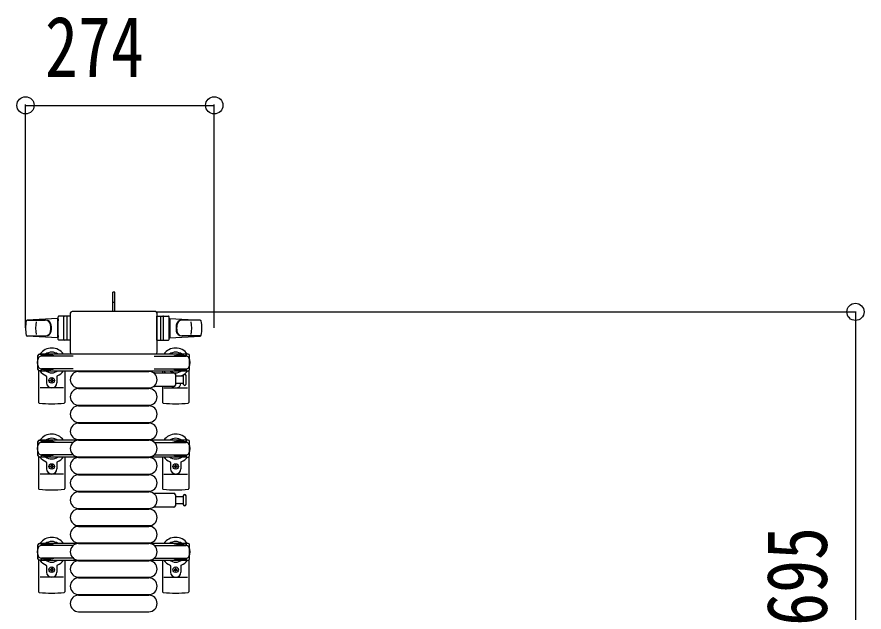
# Model space of a CAD drawing. Units: millimetres, scale not verified. Extents: x -16820 to 16820, y -11880 to 11880.
# Drawn here: x -7712 to -6482, y -1766 to -902 of the extents above; entities that cross this region are included whole.
import ezdxf
from ezdxf.enums import TextEntityAlignment as Align

# ---------------------------------------------------------------- set-up
doc = ezdxf.new("R2010")
doc.units = ezdxf.units.MM
doc.header["$LTSCALE"] = 50
for name, color, linetype in [('0-2_YKK_13', 4, 'Continuous'), ('0-3_YKK_A1', 4, 'Continuous'), ('0-4_YKK_D', 6, 'Continuous')]:
    doc.layers.add(name, color=color, linetype=linetype)
doc.styles.add('ＭＳ ゴシック', font='')
doc.styles.get('ＭＳ ゴシック').set_extended_font_data('MS Gothic')

msp = doc.modelspace()

# ---------------------------------------------------------------- linework, layer by layer
at = {"layer": '0-2_YKK_13'}
for p, q in [((-7570.42, -1301.5), (-7573.42, -1301.5)), ((-7573.42, -1317), (-7573.42, -1301.5)), ((-7570.42, -1316.35), (-7573.42, -1316.35)), ((-7573.42, -1329.5), (-7573.42, -1317)), ((-7653.42, -1339.5), (-7697.44, -1341.94)), ((-7653.42, -1339.5), (-7653.42, -1367.5)), ((-7652.42, -1340.5), (-7653.42, -1340.5)), ((-7653.42, -1340.5), (-7653.42, -1366.5)), ((-7652.42, -1370), (-7652.42, -1337)), ((-7652.42, -1340.5), (-7652.42, -1342.9)), ((-7634.42, -1336), (-7651.42, -1336)), ((-7644.42, -1370), (-7644.42, -1337)), ((-7639.92, -1336.94), (-7639.92, -1370.11)), ((-7634.92, -1332), (-7634.92, -1388.5)), ((-7634.92, -1332), (-7634.92, -1332)), ((-7634.42, -1371), (-7634.42, -1336)), ((-7511.41, -1329.5), (-7632.42, -1329.5)), ((-7632.42, -1329.5), (-7632.42, -1329.5)), ((-7511.41, -1329.5), (-7511.41, -1329.5)), ((-7509.42, -1371), (-7509.42, -1336)), ((-7509.42, -1336), (-7492.42, -1336)), ((-7508.92, -1388.5), (-7508.92, -1332)), ((-7508.92, -1332), (-7508.92, -1332)), ((-7503.92, -1336.94), (-7503.92, -1370.11)), ((-7499.42, -1370), (-7499.42, -1337)), ((-7491.42, -1370), (-7491.42, -1337)), ((-7491.42, -1340.5), (-7491.42, -1342.9)), ((-7491.42, -1340.5), (-7490.42, -1340.5)), ((-7490.42, -1339.5), (-7490.42, -1367.5)), ((-7490.42, -1339.5), (-7446.39, -1341.94)), ((-7490.42, -1340.5), (-7490.42, -1366.5)), ((-7697.02, -1342), (-7671.29, -1342)), ((-7446.81, -1342), (-7472.54, -1342)), ((-7697.8, -1365), (-7670.61, -1365)), ((-7653.42, -1367.5), (-7697.44, -1365.06)), ((-7652.42, -1364.1), (-7652.42, -1366.5)), ((-7491.42, -1364.1), (-7491.42, -1366.5)), ((-7490.42, -1367.5), (-7446.39, -1365.06)), ((-7446.03, -1365), (-7473.22, -1365)), ((-7652.42, -1366.5), (-7653.42, -1366.5)), ((-7634.42, -1371), (-7651.42, -1371)), ((-7509.42, -1371), (-7492.42, -1371)), ((-7491.42, -1366.5), (-7490.42, -1366.5)), ((-7634.92, -1388.5), (-7634.92, -1388.5)), ((-7508.92, -1388.5), (-7508.92, -1388.5)), ((-7681.92, -1413.8), (-7681.92, -1393.2)), ((-7660.12, -1393.5), (-7677.12, -1393.5)), ((-7630.85, -1394.5), (-7676.92, -1394.5)), ((-7673.62, -1392.7), (-7673.62, -1393.5)), ((-7663.1, -1392.7), (-7673.62, -1392.7)), ((-7657.12, -1394.3), (-7663.1, -1392.7)), ((-7657.12, -1394.3), (-7657.12, -1394.5)), ((-7632.42, -1391), (-7511.41, -1391)), ((-7632.42, -1391), (-7632.42, -1391)), ((-7512.98, -1394.5), (-7466.92, -1394.5)), ((-7511.41, -1391), (-7511.41, -1391)), ((-7486.72, -1394.3), (-7480.73, -1392.7)), ((-7486.72, -1394.3), (-7486.72, -1394.5)), ((-7483.72, -1393.5), (-7466.72, -1393.5)), ((-7480.73, -1392.7), (-7470.22, -1392.7)), ((-7470.22, -1392.7), (-7470.22, -1393.5)), ((-7461.92, -1413.8), (-7461.92, -1393.2)), ((-7677.12, -1412.5), (-7677.12, -1415.8)), ((-7660.12, -1413.5), (-7677.12, -1413.5)), ((-7630.85, -1412.5), (-7676.92, -1412.5)), ((-7673.62, -1414.3), (-7673.62, -1413.5)), ((-7663.1, -1414.3), (-7673.62, -1414.3)), ((-7657.12, -1412.7), (-7663.1, -1414.3)), ((-7657.12, -1412.7), (-7657.12, -1412.5)), ((-7512.98, -1412.5), (-7466.92, -1412.5)), ((-7486.72, -1412.7), (-7486.72, -1412.5)), ((-7486.72, -1412.7), (-7480.73, -1414.3)), ((-7483.72, -1413.5), (-7466.72, -1413.5)), ((-7480.73, -1414.3), (-7470.22, -1414.3)), ((-7470.22, -1414.3), (-7470.22, -1413.5)), ((-7466.72, -1412.5), (-7466.72, -1415.8)), ((-7680.92, -1415.53), (-7680.92, -1461.6)), ((-7677.12, -1415.8), (-7679.92, -1415.8)), ((-7669.42, -1423.79), (-7669.42, -1433)), ((-7654.42, -1423.79), (-7654.42, -1433)), ((-7642.92, -1415.5), (-7642.92, -1461.6)), ((-7622.92, -1416.5), (-7520.92, -1416.5)), ((-7512.24, -1418.5), (-7484.42, -1418.5)), ((-7500.92, -1415.5), (-7500.92, -1418.5)), ((-7482.42, -1420.5), (-7482.42, -1436.5)), ((-7482.42, -1423), (-7470.92, -1423)), ((-7470.92, -1422.25), (-7470.92, -1434.75)), ((-7466.72, -1415.8), (-7463.92, -1415.8)), ((-7462.92, -1415.53), (-7462.92, -1461.6)), ((-7662.36, -1428.18), (-7662.36, -1427.3)), ((-7661.48, -1430.82), (-7661.48, -1431.7)), ((-7484.42, -1438.5), (-7512.24, -1438.5)), ((-7500.92, -1438.5), (-7500.92, -1461.6)), ((-7470.92, -1434), (-7482.42, -1434)), ((-7644.92, -1440.5), (-7678.92, -1440.5)), ((-7622.92, -1440.5), (-7520.92, -1440.5)), ((-7622.92, -1441.5), (-7520.92, -1441.5)), ((-7498.92, -1440.5), (-7464.92, -1440.5)), ((-7622.92, -1465.5), (-7520.92, -1465.5)), ((-7622.92, -1466.5), (-7520.92, -1466.5)), ((-7622.92, -1490.5), (-7520.92, -1490.5)), ((-7622.92, -1491.5), (-7520.92, -1491.5)), ((-7681.92, -1538.8), (-7681.92, -1518.2)), ((-7660.12, -1518.5), (-7677.12, -1518.5)), ((-7630.85, -1519.5), (-7676.92, -1519.5)), ((-7673.62, -1517.7), (-7673.62, -1518.5)), ((-7663.1, -1517.7), (-7673.62, -1517.7)), ((-7657.12, -1519.3), (-7663.1, -1517.7)), ((-7657.12, -1519.3), (-7657.12, -1519.5)), ((-7622.92, -1515.5), (-7520.92, -1515.5)), ((-7622.92, -1516.5), (-7520.92, -1516.5)), ((-7512.98, -1519.5), (-7466.92, -1519.5)), ((-7486.72, -1519.3), (-7480.73, -1517.7)), ((-7486.72, -1519.3), (-7486.72, -1519.5)), ((-7483.72, -1518.5), (-7466.72, -1518.5)), ((-7480.73, -1517.7), (-7470.22, -1517.7)), ((-7470.22, -1517.7), (-7470.22, -1518.5)), ((-7461.92, -1538.8), (-7461.92, -1518.2)), ((-7677.12, -1537.5), (-7677.12, -1540.8)), ((-7630.85, -1537.5), (-7676.92, -1537.5)), ((-7657.12, -1537.7), (-7657.12, -1537.5)), ((-7512.98, -1537.5), (-7466.92, -1537.5)), ((-7486.72, -1537.7), (-7486.72, -1537.5)), ((-7466.72, -1537.5), (-7466.72, -1540.8)), ((-7680.92, -1540.53), (-7680.92, -1586.6)), ((-7677.12, -1540.8), (-7679.92, -1540.8)), ((-7660.12, -1538.5), (-7677.12, -1538.5)), ((-7673.62, -1539.3), (-7673.62, -1538.5)), ((-7663.1, -1539.3), (-7673.62, -1539.3)), ((-7669.42, -1548.79), (-7669.42, -1558)), ((-7657.12, -1537.7), (-7663.1, -1539.3)), ((-7654.42, -1548.79), (-7654.42, -1558)), ((-7642.92, -1540.5), (-7642.92, -1586.6)), ((-7622.92, -1540.5), (-7520.92, -1540.5)), ((-7622.92, -1541.5), (-7520.92, -1541.5)), ((-7500.92, -1540.5), (-7500.92, -1586.6)), ((-7489.42, -1548.79), (-7489.42, -1558)), ((-7486.72, -1537.7), (-7480.73, -1539.3)), ((-7483.72, -1538.5), (-7466.72, -1538.5)), ((-7480.73, -1539.3), (-7470.22, -1539.3)), ((-7474.42, -1548.79), (-7474.42, -1558)), ((-7470.22, -1539.3), (-7470.22, -1538.5)), ((-7466.72, -1540.8), (-7463.92, -1540.8)), ((-7462.92, -1540.53), (-7462.92, -1586.6)), ((-7662.36, -1553.18), (-7662.36, -1552.3)), ((-7661.48, -1555.82), (-7661.48, -1556.7)), ((-7482.36, -1555.82), (-7482.36, -1556.7)), ((-7481.48, -1553.18), (-7481.48, -1552.3)), ((-7644.92, -1565.5), (-7678.92, -1565.5)), ((-7622.92, -1565.5), (-7520.92, -1565.5)), ((-7622.92, -1566.5), (-7520.92, -1566.5)), ((-7498.92, -1565.5), (-7464.92, -1565.5)), ((-7622.92, -1590.5), (-7520.92, -1590.5)), ((-7622.92, -1591.5), (-7520.92, -1591.5)), ((-7512.24, -1593.5), (-7484.42, -1593.5)), ((-7482.42, -1595.5), (-7482.42, -1611.5)), ((-7482.42, -1598), (-7470.92, -1598)), ((-7470.92, -1597.25), (-7470.92, -1609.75)), ((-7470.92, -1609), (-7482.42, -1609)), ((-7622.92, -1615.5), (-7520.92, -1615.5)), ((-7622.92, -1616.5), (-7520.92, -1616.5)), ((-7484.42, -1613.5), (-7512.24, -1613.5)), ((-7622.92, -1640.5), (-7520.92, -1640.5)), ((-7622.92, -1641.5), (-7520.92, -1641.5)), ((-7681.92, -1688.8), (-7681.92, -1668.2)), ((-7660.12, -1668.5), (-7677.12, -1668.5)), ((-7630.85, -1669.5), (-7676.92, -1669.5)), ((-7673.62, -1667.7), (-7673.62, -1668.5)), ((-7663.1, -1667.7), (-7673.62, -1667.7)), ((-7657.12, -1669.3), (-7663.1, -1667.7)), ((-7657.12, -1669.3), (-7657.12, -1669.5)), ((-7622.92, -1665.5), (-7520.92, -1665.5)), ((-7622.92, -1666.5), (-7520.92, -1666.5)), ((-7512.98, -1669.5), (-7466.92, -1669.5)), ((-7486.72, -1669.3), (-7480.73, -1667.7)), ((-7486.72, -1669.3), (-7486.72, -1669.5)), ((-7483.72, -1668.5), (-7466.72, -1668.5)), ((-7480.73, -1667.7), (-7470.22, -1667.7)), ((-7470.22, -1667.7), (-7470.22, -1668.5)), ((-7461.92, -1688.8), (-7461.92, -1668.2)), ((-7680.92, -1690.53), (-7680.92, -1736.6)), ((-7677.12, -1690.8), (-7679.92, -1690.8)), ((-7677.12, -1687.5), (-7677.12, -1690.8)), ((-7660.12, -1688.5), (-7677.12, -1688.5)), ((-7630.85, -1687.5), (-7676.92, -1687.5)), ((-7673.62, -1689.3), (-7673.62, -1688.5)), ((-7663.1, -1689.3), (-7673.62, -1689.3)), ((-7657.12, -1687.7), (-7663.1, -1689.3)), ((-7657.12, -1687.7), (-7657.12, -1687.5)), ((-7642.92, -1690.5), (-7642.92, -1736.6)), ((-7622.92, -1690.5), (-7520.92, -1690.5)), ((-7622.92, -1691.5), (-7520.92, -1691.5)), ((-7512.98, -1687.5), (-7466.92, -1687.5)), ((-7500.92, -1690.5), (-7500.92, -1736.6)), ((-7486.72, -1687.7), (-7486.72, -1687.5)), ((-7486.72, -1687.7), (-7480.73, -1689.3)), ((-7483.72, -1688.5), (-7466.72, -1688.5)), ((-7480.73, -1689.3), (-7470.22, -1689.3)), ((-7470.22, -1689.3), (-7470.22, -1688.5)), ((-7466.72, -1687.5), (-7466.72, -1690.8)), ((-7466.72, -1690.8), (-7463.92, -1690.8)), ((-7462.92, -1690.53), (-7462.92, -1736.6)), ((-7669.42, -1698.79), (-7669.42, -1708)), ((-7662.36, -1703.18), (-7662.36, -1702.3)), ((-7661.48, -1705.82), (-7661.48, -1706.7)), ((-7654.42, -1698.79), (-7654.42, -1708)), ((-7489.42, -1698.79), (-7489.42, -1708)), ((-7482.36, -1705.82), (-7482.36, -1706.7)), ((-7481.48, -1703.18), (-7481.48, -1702.3)), ((-7474.42, -1698.79), (-7474.42, -1708)), ((-7644.92, -1715.5), (-7678.92, -1715.5)), ((-7622.92, -1715.5), (-7520.92, -1715.5)), ((-7622.92, -1716.5), (-7520.92, -1716.5)), ((-7498.92, -1715.5), (-7464.92, -1715.5)), ((-7622.92, -1740.5), (-7520.92, -1740.5)), ((-7622.92, -1741.5), (-7520.92, -1741.5)), ((-7622.92, -1765.5), (-7520.92, -1765.5))]:
    msp.add_line(p, q, dxfattribs=at)
for points in [[(-7570.42, -1329.5), (-7570.42, -1317), (-7570.42, -1301.5)], [(-7679.92, -1391.2), (-7677.12, -1391.2), (-7677.12, -1394.5)], [(-7463.92, -1391.2), (-7466.72, -1391.2), (-7466.72, -1394.5)], [(-7466.92, -1434.75), (-7466.92, -1428.5), (-7466.92, -1422.25)], [(-7663.24, -1429.94), (-7664.12, -1429.94), (-7664.12, -1429.06), (-7663.24, -1429.06)], [(-7662.36, -1427.3), (-7661.48, -1427.3), (-7661.48, -1428.18)], [(-7661.48, -1431.7), (-7662.36, -1431.7), (-7662.36, -1430.82)], [(-7660.6, -1429.06), (-7659.72, -1429.06), (-7659.72, -1429.94), (-7660.6, -1429.94)], [(-7679.92, -1516.2), (-7677.12, -1516.2), (-7677.12, -1519.5)], [(-7463.92, -1516.2), (-7466.72, -1516.2), (-7466.72, -1519.5)], [(-7663.24, -1554.94), (-7664.12, -1554.94), (-7664.12, -1554.06), (-7663.24, -1554.06)], [(-7662.36, -1552.3), (-7661.48, -1552.3), (-7661.48, -1553.18)], [(-7661.48, -1556.7), (-7662.36, -1556.7), (-7662.36, -1555.82)], [(-7660.6, -1554.06), (-7659.72, -1554.06), (-7659.72, -1554.94), (-7660.6, -1554.94)], [(-7483.24, -1554.06), (-7484.12, -1554.06), (-7484.12, -1554.94), (-7483.24, -1554.94)], [(-7481.48, -1552.3), (-7482.36, -1552.3), (-7482.36, -1553.18)], [(-7482.36, -1556.7), (-7481.48, -1556.7), (-7481.48, -1555.82)], [(-7480.6, -1554.94), (-7479.72, -1554.94), (-7479.72, -1554.06), (-7480.6, -1554.06)], [(-7466.92, -1609.75), (-7466.92, -1603.5), (-7466.92, -1597.25)], [(-7679.92, -1666.2), (-7677.12, -1666.2), (-7677.12, -1669.5)], [(-7463.92, -1666.2), (-7466.72, -1666.2), (-7466.72, -1669.5)], [(-7663.24, -1704.94), (-7664.12, -1704.94), (-7664.12, -1704.06), (-7663.24, -1704.06)], [(-7662.36, -1702.3), (-7661.48, -1702.3), (-7661.48, -1703.18)], [(-7661.48, -1706.7), (-7662.36, -1706.7), (-7662.36, -1705.82)], [(-7660.6, -1704.06), (-7659.72, -1704.06), (-7659.72, -1704.94), (-7660.6, -1704.94)], [(-7483.24, -1704.06), (-7484.12, -1704.06), (-7484.12, -1704.94), (-7483.24, -1704.94)], [(-7481.48, -1702.3), (-7482.36, -1702.3), (-7482.36, -1703.18)], [(-7482.36, -1706.7), (-7481.48, -1706.7), (-7481.48, -1705.82)], [(-7480.6, -1704.94), (-7479.72, -1704.94), (-7479.72, -1704.06), (-7480.6, -1704.06)]]:
    msp.add_lwpolyline(points, dxfattribs=at)
for centre in [(-7661.92, -1429.5), (-7661.92, -1554.5), (-7481.92, -1554.5), (-7661.92, -1704.5), (-7481.92, -1704.5)]:
    msp.add_circle(centre, 4, dxfattribs=at)
for centre, radius, start, end in [((-7651.42, -1337), 1, 90, 180), ((-7643.42, -1337), 1, 90, 180), ((-7500.42, -1337), 1, 0, 90), ((-7492.42, -1337), 1, 0, 90), ((-7649.92, -1353.5), 50, 168.05356, 191.94644), ((-7649.92, -1353.5), 50, 168.05356, 191.97738), ((-7697.36, -1343.43), 1.5, 93.16862, 168.02262), ((-7635.32, -1353.5), 50, 169.45053, 190.87665), ((-7671.48, -1350), 8, 6.27929, 90), ((-7670.61, -1350), 8, 6.27929, 90), ((-7703.29, -1353.5), 40, 353.72071, 6.27929), ((-7702.42, -1353.5), 40, 353.72071, 6.27929), ((-7441.42, -1353.5), 40, 173.72071, 186.27929), ((-7473.22, -1350), 8, 90, 173.72071), ((-7440.54, -1353.5), 40, 173.72071, 186.27929), ((-7472.35, -1350), 8, 90, 173.72071), ((-7508.52, -1353.5), 50, 349.12335, 10.54947), ((-7446.47, -1343.43), 1.5, 11.97738, 86.83138), ((-7493.92, -1353.5), 50, 348.02262, 11.94644), ((-7493.92, -1353.5), 50, 348.05356, 11.94644), ((-7697.36, -1363.56), 1.5, 191.97738, 266.83138), ((-7671.48, -1357), 8, 270, 353.72071), ((-7670.61, -1357), 8, 270, 353.72071), ((-7473.22, -1357), 8, 186.27929, 270), ((-7472.35, -1357), 8, 186.27929, 270), ((-7446.47, -1363.56), 1.5, 273.16862, 348.02262), ((-7651.42, -1370), 1, 180, 270), ((-7643.42, -1370), 1, 180, 270), ((-7500.42, -1370), 1, 270, 0), ((-7492.42, -1370), 1, 270, 0), ((-7661.92, -1403.5), 21, 34.8499, 144.14653), ((-7661.92, -1403.5), 15, 53.1301, 126.8699), ((-7481.92, -1403.5), 21, 35.85347, 145.1501), ((-7481.92, -1403.5), 15, 53.1301, 126.8699), ((-7661.92, -1403.5), 21, 162.24721, 197.75279), ((-7679.92, -1393.2), 2, 90, 180), ((-7676.92, -1399.5), 5, 90, 180), ((-7466.92, -1399.5), 5, 0, 90), ((-7463.92, -1393.2), 2, 0, 90), ((-7481.92, -1403.5), 21, 342.24721, 17.75279), ((-7676.92, -1407.5), 5, 180, 270), ((-7679.92, -1413.8), 2, 180, 270), ((-7466.92, -1407.5), 5, 270, 0), ((-7463.92, -1413.8), 2, 270, 0), ((-7661.92, -1403.5), 21, 215.85347, 247.27158), ((-7661.92, -1403.5), 15, 233.1301, 306.8699), ((-7670.42, -1423.79), 1, 0, 67.27158), ((-7653.42, -1423.79), 1, 112.72842, 180), ((-7661.92, -1403.5), 21, 292.72842, 325.1501), ((-7622.92, -1428.5), 12, 90, 270), ((-7520.92, -1428.5), 12, 270, 90), ((-7512.24, -1419.5), 1, 90, 168.06047), ((-7481.92, -1403.5), 21, 214.8499, 225.58471), ((-7481.92, -1403.5), 15, 233.1301, 306.8699), ((-7484.42, -1420.5), 2, 0, 90), ((-7473.42, -1423.79), 1, 112.72842, 127.66294), ((-7481.92, -1403.5), 21, 292.72842, 302.5406), ((-7468.92, -1422.25), 2, 90, 180), ((-7481.92, -1403.5), 21, 306.9292, 324.14653), ((-7468.92, -1422.25), 2, 0, 90), ((-7661.92, -1433), 7.5, 180, 0), ((-7663.24, -1428.18), 0.88, 270, 0), ((-7663.24, -1430.82), 0.88, 0, 90), ((-7660.6, -1428.18), 0.88, 180, 270), ((-7660.6, -1430.82), 0.88, 90, 180), ((-7512.24, -1437.5), 1, 191.93946, 270), ((-7481.92, -1433), 7.5, 227.16663, 352.33771), ((-7484.42, -1436.5), 2, 270, 0), ((-7468.92, -1434.75), 2, 180, 270), ((-7468.92, -1434.75), 2, 270, 0), ((-7622.92, -1453.5), 12, 90, 270), ((-7520.92, -1453.5), 12, 270, 90), ((-7679.92, -1461.6), 1, 180, 264.26083), ((-7661.92, -1282.5), 181, 264.26083, 275.73917), ((-7643.92, -1461.6), 1, 275.73917, 0), ((-7499.92, -1461.6), 1, 180, 264.26083), ((-7481.92, -1282.5), 181, 264.26083, 275.73917), ((-7463.92, -1461.6), 1, 275.73917, 0), ((-7622.92, -1478.5), 12, 90, 270), ((-7520.92, -1478.5), 12, 270, 90), ((-7622.92, -1503.5), 12, 90, 270), ((-7520.92, -1503.5), 12, 270, 90), ((-7661.92, -1528.5), 21, 34.8499, 144.14653), ((-7481.92, -1528.5), 21, 35.85347, 145.1501), ((-7661.92, -1528.5), 21, 162.24721, 197.75279), ((-7679.92, -1518.2), 2, 90, 180), ((-7676.92, -1524.5), 5, 90, 180), ((-7661.92, -1528.5), 15, 53.1301, 126.8699), ((-7622.92, -1528.5), 12, 90, 270), ((-7520.92, -1528.5), 12, 270, 90), ((-7481.92, -1528.5), 15, 53.1301, 126.8699), ((-7466.92, -1524.5), 5, 0, 90), ((-7463.92, -1518.2), 2, 0, 90), ((-7481.92, -1528.5), 21, 342.24721, 17.75279), ((-7676.92, -1532.5), 5, 180, 270), ((-7466.92, -1532.5), 5, 270, 0), ((-7679.92, -1538.8), 2, 180, 270), ((-7661.92, -1528.5), 21, 215.85347, 247.27158), ((-7661.92, -1528.5), 15, 233.1301, 306.8699), ((-7670.42, -1548.79), 1, 0, 67.27158), ((-7653.42, -1548.79), 1, 112.72842, 180), ((-7661.92, -1528.5), 21, 292.72842, 325.1501), ((-7622.92, -1553.5), 12, 90, 270), ((-7520.92, -1553.5), 12, 270, 90), ((-7481.92, -1528.5), 21, 214.8499, 247.27158), ((-7481.92, -1528.5), 15, 233.1301, 306.8699), ((-7490.42, -1548.79), 1, 0, 67.27158), ((-7473.42, -1548.79), 1, 112.72842, 180), ((-7481.92, -1528.5), 21, 292.72842, 324.14653), ((-7463.92, -1538.8), 2, 270, 0), ((-7661.92, -1558), 7.5, 180, 0), ((-7663.24, -1553.18), 0.88, 270, 0), ((-7663.24, -1555.82), 0.88, 0, 90), ((-7660.6, -1553.18), 0.88, 180, 270), ((-7660.6, -1555.82), 0.88, 90, 180), ((-7481.92, -1558), 7.5, 180, 0), ((-7483.24, -1553.18), 0.88, 270, 0), ((-7483.24, -1555.82), 0.88, 0, 90), ((-7480.6, -1553.18), 0.88, 180, 270), ((-7480.6, -1555.82), 0.88, 90, 180), ((-7622.92, -1578.5), 12, 90, 270), ((-7520.92, -1578.5), 12, 270, 90), ((-7679.92, -1586.6), 1, 180, 264.26083), ((-7643.92, -1586.6), 1, 275.73917, 0), ((-7499.92, -1586.6), 1, 180, 264.26083), ((-7463.92, -1586.6), 1, 275.73917, 0), ((-7661.92, -1407.5), 181, 264.26083, 275.73917), ((-7622.92, -1603.5), 12, 90, 270), ((-7520.92, -1603.5), 12, 270, 90), ((-7512.24, -1594.5), 1, 90, 168.06047), ((-7481.92, -1407.5), 181, 264.26083, 275.73917), ((-7484.42, -1595.5), 2, 0, 90), ((-7468.92, -1597.25), 2, 90, 180), ((-7468.92, -1597.25), 2, 0, 90), ((-7468.92, -1609.75), 2, 180, 270), ((-7468.92, -1609.75), 2, 270, 0), ((-7622.92, -1628.5), 12, 90, 270), ((-7520.92, -1628.5), 12, 270, 90), ((-7512.24, -1612.5), 1, 191.93946, 270), ((-7484.42, -1611.5), 2, 270, 0), ((-7622.92, -1653.5), 12, 90, 270), ((-7520.92, -1653.5), 12, 270, 90), ((-7661.92, -1678.5), 21, 34.8499, 144.14653), ((-7481.92, -1678.5), 21, 35.85347, 145.1501), ((-7661.92, -1678.5), 21, 162.24721, 197.75279), ((-7679.92, -1668.2), 2, 90, 180), ((-7676.92, -1674.5), 5, 90, 180), ((-7661.92, -1678.5), 15, 53.1301, 126.8699), ((-7622.92, -1678.5), 12, 90, 270), ((-7520.92, -1678.5), 12, 270, 90), ((-7481.92, -1678.5), 15, 53.1301, 126.8699), ((-7466.92, -1674.5), 5, 0, 90), ((-7463.92, -1668.2), 2, 0, 90), ((-7481.92, -1678.5), 21, 342.24721, 17.75279), ((-7676.92, -1682.5), 5, 180, 270), ((-7466.92, -1682.5), 5, 270, 0), ((-7679.92, -1688.8), 2, 180, 270), ((-7661.92, -1678.5), 21, 215.85347, 247.27158), ((-7661.92, -1678.5), 15, 233.1301, 306.8699), ((-7661.92, -1678.5), 21, 292.72842, 325.1501), ((-7622.92, -1703.5), 12, 90, 270), ((-7520.92, -1703.5), 12, 270, 90), ((-7481.92, -1678.5), 21, 214.8499, 247.27158), ((-7481.92, -1678.5), 15, 233.1301, 306.8699), ((-7481.92, -1678.5), 21, 292.72842, 324.14653), ((-7463.92, -1688.8), 2, 270, 0), ((-7670.42, -1698.79), 1, 0, 67.27158), ((-7661.92, -1708), 7.5, 180, 0), ((-7663.24, -1703.18), 0.88, 270, 0), ((-7663.24, -1705.82), 0.88, 0, 90), ((-7660.6, -1703.18), 0.88, 180, 270), ((-7660.6, -1705.82), 0.88, 90, 180), ((-7653.42, -1698.79), 1, 112.72842, 180), ((-7490.42, -1698.79), 1, 0, 67.27158), ((-7481.92, -1708), 7.5, 180, 0), ((-7483.24, -1703.18), 0.88, 270, 0), ((-7483.24, -1705.82), 0.88, 0, 90), ((-7480.6, -1703.18), 0.88, 180, 270), ((-7480.6, -1705.82), 0.88, 90, 180), ((-7473.42, -1698.79), 1, 112.72842, 180), ((-7622.92, -1728.5), 12, 90, 270), ((-7520.92, -1728.5), 12, 270, 90), ((-7679.92, -1736.6), 1, 180, 264.26083), ((-7661.92, -1557.5), 181, 264.26083, 275.73917), ((-7643.92, -1736.6), 1, 275.73917, 0), ((-7622.92, -1753.5), 12, 90, 270), ((-7520.92, -1753.5), 12, 270, 90), ((-7499.92, -1736.6), 1, 180, 264.26083), ((-7481.92, -1557.5), 181, 264.26083, 275.73917), ((-7463.92, -1736.6), 1, 275.73917, 0)]:
    msp.add_arc(centre, radius, start, end, dxfattribs=at)
for centre, major_axis, start_param, end_param in [((-7632.41, -1332), (-1.77, 1.77), 5.4996506, 7.06672), ((-7511.42, -1332), (-1.77, -1.77), 2.358058, 3.9251274), ((-7632.41, -1388.5), (-1.77, -1.77), 5.4996506, 7.06672), ((-7511.42, -1388.5), (-1.77, 1.77), 2.358058, 3.9251274)]:
    msp.add_ellipse(centre, major_axis=major_axis, ratio=0.997169, start_param=start_param, end_param=end_param, dxfattribs=at)
at = {"layer": '0-3_YKK_A1'}
for p, q in [((-7466.92, -1391.5), (-7676.92, -1391.5)), ((-7676.92, -1391.5), (-7676.92, -1394.5)), ((-7466.92, -1393.5), (-7466.92, -1391.5)), ((-7676.92, -1412.5), (-7676.92, -1415.5)), ((-7466.92, -1415.5), (-7466.92, -1413.5)), ((-7676.92, -1415.5), (-7466.92, -1415.5)), ((-7466.92, -1516.5), (-7676.92, -1516.5)), ((-7676.92, -1516.5), (-7676.92, -1519.5)), ((-7466.92, -1516.5), (-7466.92, -1519.5)), ((-7676.92, -1537.5), (-7676.92, -1540.5)), ((-7466.92, -1537.5), (-7466.92, -1540.5)), ((-7676.92, -1540.5), (-7466.92, -1540.5)), ((-7466.92, -1666.5), (-7676.92, -1666.5)), ((-7676.92, -1666.5), (-7676.92, -1669.5)), ((-7466.92, -1666.5), (-7466.92, -1669.5)), ((-7676.92, -1687.5), (-7676.92, -1690.5)), ((-7676.92, -1690.5), (-7466.92, -1690.5)), ((-7466.92, -1687.5), (-7466.92, -1690.5))]:
    msp.add_line(p, q, dxfattribs=at)
at = {"layer": '0-4_YKK_D'}
for p, q in [((-7699.92, -1353.4), (-7699.92, -1029)), ((-7699.92, -1030), (-7425.92, -1030)), ((-7425.92, -1353.4), (-7425.92, -1029)), ((-7510.65, -1330), (-6493.92, -1330)), ((-6494.92, -1330), (-6494.92, -2024.5))]:
    msp.add_line(p, q, dxfattribs=at)
for centre in [(-7699.92, -1030), (-7425.92, -1030), (-6494.92, -1330)]:
    msp.add_circle(centre, 12.5, dxfattribs=at)

# ---------------------------------------------------------------- texts
at = {"layer": '0-4_YKK_D', "style": 'ＭＳ ゴシック', "width": 0.8}
msp.add_text('274', height=87.98, dxfattribs=at).set_placement((-7671.72, -1015), align=Align.BOTTOM_LEFT)
msp.add_text('695', height=87.98, rotation=90, dxfattribs=at).set_placement((-6509.92, -1786.05), align=Align.BOTTOM_LEFT)

doc.saveas('drawing.dxf')
